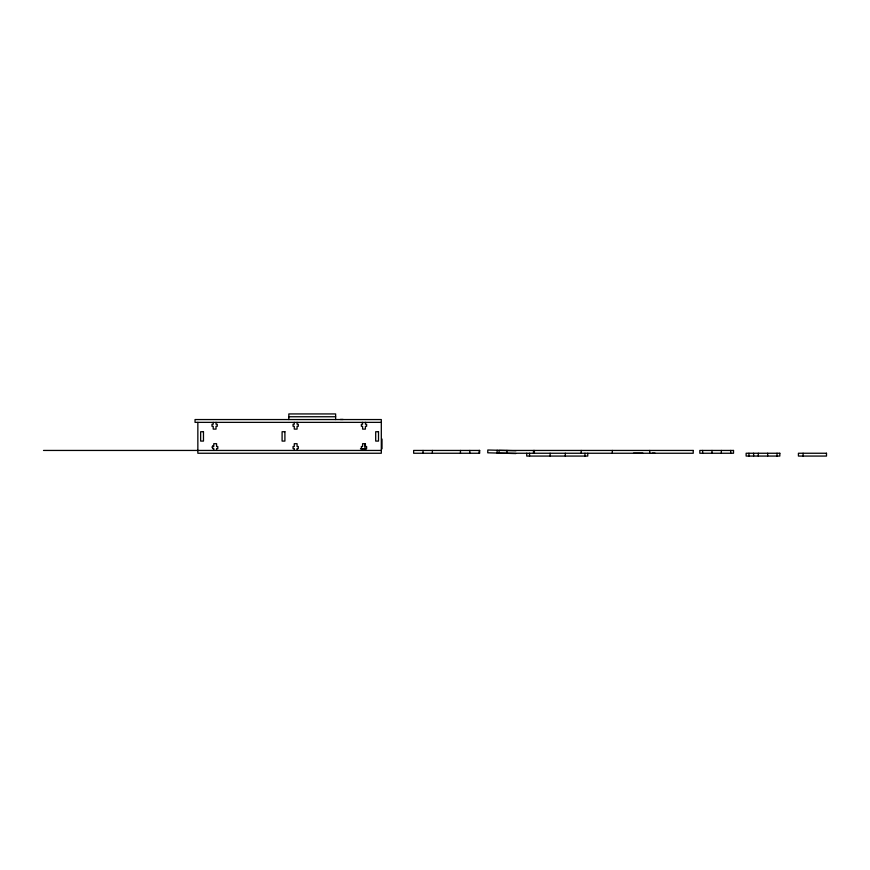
<?xml version="1.0" encoding="UTF-8"?>
<svg xmlns="http://www.w3.org/2000/svg" width="870" height="870" viewBox="0 0 870 870"><rect width="100%" height="100%" fill="white"/><g stroke="black" fill="none" stroke-linecap="round" stroke-linejoin="round"><path stroke-width="1.3" d="M497.096 453.053L497.172 450.247M288.829 416.752L335.635 416.752M340.311 419.46L343.128 419.46M381.31 422.363L195.043 422.363L195.043 419.558L381.31 419.558L381.31 453.248L197.849 453.248L197.849 422.363M360.441 448.855L366.292 448.855M43.5 450.442L381.31 450.442M633.512 453.161L642.865 453.161M652.228 453.161L655.034 453.161M515.975 450.736L487.809 450.007L487.744 452.813L515.91 453.553M803.097 453.248L803.097 456.065M777.019 453.248L777.019 456.065M767.655 453.248L767.655 456.065M758.303 453.248L758.303 456.065M753.616 453.248L753.616 456.065M748.939 453.248L748.939 456.065M730.713 450.442L730.713 453.248M721.35 450.442L721.35 453.248M711.986 450.442L711.986 453.248M702.634 450.442L702.634 453.248M649.749 450.442L649.749 453.248M612.306 450.442L612.306 453.248M587.761 453.248L587.761 456.065L526.731 456.065L526.731 453.248M584.955 453.248L584.955 456.065M581.182 450.442L581.182 453.248M565.304 453.248L565.304 456.065M550.134 453.248L550.134 456.065M534.387 450.442L534.387 453.248M533.484 450.442L533.484 453.248M529.547 453.248L529.547 456.065M506.96 450.442L506.96 453.248M479.174 450.442L479.174 453.248M469.811 450.442L469.811 453.248M460.447 450.442L460.447 453.248M432.368 450.442L432.368 453.248M423.016 450.442L423.016 453.248M382.017 439.024L382.017 448.855M365.4 422.363L365.4 424.234L366.618 424.234L366.618 426.3L365.4 426.3L365.4 429.106L362.594 429.106L362.594 426.3L361.376 426.3L361.376 424.234L362.594 424.234L362.594 422.363M365.4 450.442L365.4 448.572L366.618 448.572L366.618 446.517L365.4 446.517L365.4 443.7L362.594 443.7L362.594 446.517L361.376 446.517L361.376 448.572L362.594 448.572L362.594 450.442M364.932 443.613L364.932 448.855M335.635 419.558L335.635 413.935L288.829 413.935L288.829 419.558M297.072 422.363L297.072 424.234L298.29 424.234L298.29 426.3L297.072 426.3L297.072 429.106L294.267 429.106L294.267 426.3L293.049 426.3L293.049 424.234L294.267 424.234L294.267 422.363M297.072 450.442L297.072 448.572L298.29 448.572L298.29 446.517L297.072 446.517L297.072 443.7L294.267 443.7L294.267 446.517L293.049 446.517L293.049 448.572L294.267 448.572L294.267 450.442M216.576 450.442L216.576 448.572L217.794 448.572L217.794 446.517L216.576 446.517L216.576 443.7L213.759 443.7L213.759 446.517L212.552 446.517L212.552 448.572L213.759 448.572L213.759 450.442M216.021 422.363L216.021 424.234L217.239 424.234L217.239 426.3L216.021 426.3L216.021 429.106L213.215 429.106L213.215 426.3L211.997 426.3L211.997 424.234L213.215 424.234L213.215 422.363M212.65 445.766A1.403 0.99 -90 0 1 211.91 447.126M203.471 431.727L200.655 431.727L200.655 441.079L203.471 441.079L203.471 431.727M284.903 431.727L282.097 431.727L282.097 441.079L284.903 441.079L284.903 431.727M378.504 431.727L375.699 431.727L375.699 441.079L378.504 441.079L378.504 431.727M479.664 450.442L413.652 450.442L413.652 453.248L479.664 453.248L479.664 450.442M693.227 450.442L499.075 450.442L499.075 453.248L693.227 453.248L693.227 450.442M733.519 450.442L699.817 450.442L699.817 453.248L733.519 453.248L733.519 450.442M779.824 453.248L746.134 453.248L746.134 456.065L779.824 456.065L779.824 453.248M826.5 453.248L798.421 453.248L798.421 456.065L826.5 456.065L826.5 453.248"/></g></svg>
